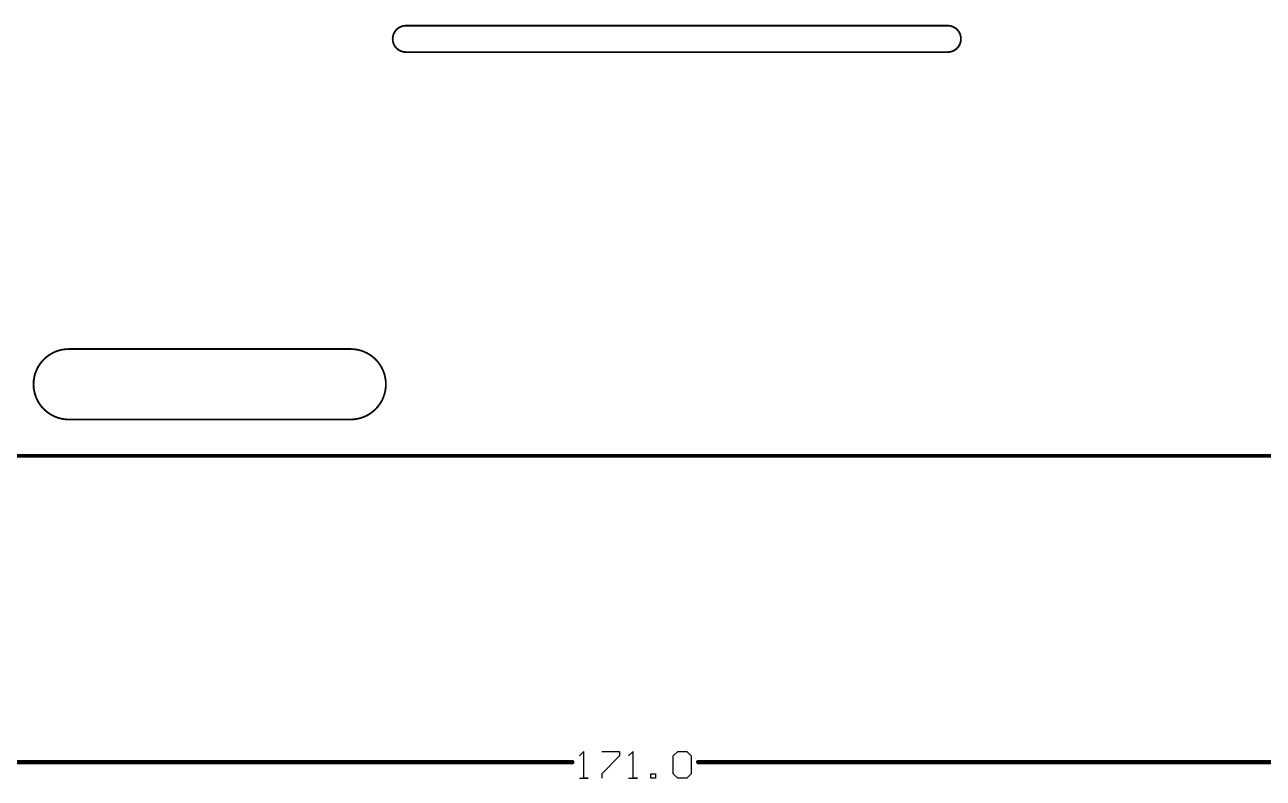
# Model space of a CAD drawing. Extents: x 244 to 457, y 184 to 319.
# Drawn here: x 315.5 to 385.8, y 184.2 to 227 of the extents above; entities that cross this region are included whole.
import ezdxf

# ---------------------------------------------------------------- set-up
doc = ezdxf.new("R2010")
doc.units = 0
for name, color, linetype in [('KEEPOUTLAYER', 6, 'CONTINUOUS'), ('MULTILAYER', 9, 'CONTINUOUS'), ('TOPOVERLAY', 2, 'CONTINUOUS')]:
    doc.layers.add(name, color=color, linetype=linetype)

msp = doc.modelspace()

# ---------------------------------------------------------------- linework, layer by layer
at = {"layer": 'KEEPOUTLAYER', "const_width": 0.102}
for points in [[(337.114, 225.423, -1), (337.114, 226.923)], [(367.873, 226.923, -1), (367.873, 225.423)], [(317.976, 204.567, -1), (317.976, 208.567)], [(333.976, 208.567, -1), (333.976, 204.567)]]:
    msp.add_lwpolyline(points, format="xyb", dxfattribs=at)
at = {"layer": 'KEEPOUTLAYER'}
for points, const_width in [([(337.114, 226.923), (367.873, 226.923)], 0.102), ([(337.114, 225.423), (367.873, 225.423)], 0.102), ([(317.976, 208.567), (321.976, 208.567)], 0.102), ([(321.976, 208.567), (333.976, 208.567)], 0.102), ([(317.976, 204.567), (321.976, 204.567)], 0.102), ([(321.976, 204.567), (333.976, 204.567)], 0.102), ([(265.04, 202.5), (436.04, 202.5)], 0.2)]:
    msp.add_lwpolyline(points, dxfattribs=dict(at, const_width=const_width))
for points, const_width in [([(337.089, 226.923, 1), (337.14, 226.923, 1)], 0.0508), ([(337.089, 226.923, 1), (337.14, 226.923, 1)], 0.0508), ([(367.848, 226.923, 1), (367.899, 226.923, 1)], 0.0508), ([(367.848, 226.923, 1), (367.899, 226.923, 1)], 0.0508), ([(337.089, 225.423, 1), (337.14, 225.423, 1)], 0.0508), ([(337.089, 225.423, 1), (337.14, 225.423, 1)], 0.0508), ([(367.848, 225.423, 1), (367.899, 225.423, 1)], 0.0508), ([(367.848, 225.423, 1), (367.899, 225.423, 1)], 0.0508), ([(317.95, 208.567, 1), (318.001, 208.567, 1)], 0.0508), ([(317.95, 208.567, 1), (318.001, 208.567, 1)], 0.0508), ([(321.95, 208.567, 1), (322.001, 208.567, 1)], 0.051), ([(321.95, 208.567, 1), (322.001, 208.567, 1)], 0.0508), ([(333.95, 208.567, 1), (334.001, 208.567, 1)], 0.051), ([(333.95, 208.567, 1), (334.001, 208.567, 1)], 0.0508), ([(317.95, 204.567, 1), (318.001, 204.567, 1)], 0.0508), ([(317.95, 204.567, 1), (318.001, 204.567, 1)], 0.0508), ([(321.95, 204.567, 1), (322.001, 204.567, 1)], 0.051), ([(321.95, 204.567, 1), (322.001, 204.567, 1)], 0.0508), ([(333.95, 204.567, 1), (334.001, 204.567, 1)], 0.051), ([(333.95, 204.567, 1), (334.001, 204.567, 1)], 0.0508)]:
    msp.add_lwpolyline(points, format="xyb", close=True, dxfattribs=dict(at, const_width=const_width))
at = {"layer": 'MULTILAYER'}
for p, q in [((336.364, 226.272), (336.415, 226.463)), ((336.415, 226.463), (336.514, 226.634)), ((336.514, 226.634), (336.653, 226.773)), ((336.653, 226.773), (336.825, 226.872)), ((336.825, 226.872), (337.015, 226.923)), ((337.015, 226.923), (337.114, 226.923)), ((337.114, 226.923), (337.114, 226.923)), ((337.114, 226.923), (367.873, 226.923)), ((367.873, 226.923), (367.972, 226.923)), ((367.972, 226.923), (368.163, 226.872)), ((368.163, 226.872), (368.334, 226.773)), ((368.334, 226.773), (368.474, 226.634)), ((368.474, 226.634), (368.573, 226.463)), ((368.573, 226.463), (368.624, 226.272)), ((336.364, 226.074), (336.364, 226.272)), ((336.415, 225.883), (336.364, 226.074)), ((336.514, 225.712), (336.415, 225.883)), ((336.653, 225.573), (336.514, 225.712)), ((368.474, 225.712), (368.334, 225.573)), ((368.573, 225.883), (368.474, 225.712)), ((368.624, 226.074), (368.573, 225.883)), ((368.624, 226.272), (368.624, 226.074)), ((336.825, 225.474), (336.653, 225.573)), ((337.015, 225.423), (336.825, 225.474)), ((337.114, 225.423), (337.015, 225.423)), ((367.873, 225.423), (337.114, 225.423)), ((367.972, 225.423), (367.873, 225.423)), ((367.873, 225.423), (367.873, 225.423)), ((368.163, 225.474), (367.972, 225.423)), ((368.334, 225.573), (368.163, 225.474)), ((316.422, 207.841), (316.701, 208.12)), ((316.701, 208.12), (317.028, 208.339)), ((317.028, 208.339), (317.392, 208.49)), ((317.392, 208.49), (317.779, 208.567)), ((317.779, 208.567), (317.976, 208.567)), ((317.976, 208.567), (317.976, 208.567)), ((317.976, 208.567), (333.976, 208.567)), ((333.976, 208.567), (334.173, 208.567)), ((334.173, 208.567), (334.559, 208.49)), ((334.559, 208.49), (334.923, 208.339)), ((334.923, 208.339), (335.251, 208.12)), ((335.251, 208.12), (335.529, 207.841)), ((316.053, 207.15), (316.203, 207.514)), ((316.203, 207.514), (316.422, 207.841)), ((335.529, 207.841), (335.748, 207.514)), ((335.748, 207.514), (335.899, 207.15)), ((315.976, 206.764), (316.053, 207.15)), ((315.976, 206.37), (315.976, 206.764)), ((335.899, 207.15), (335.976, 206.764)), ((335.976, 206.764), (335.976, 206.37)), ((316.053, 205.983), (315.976, 206.37)), ((335.976, 206.37), (335.899, 205.983)), ((316.203, 205.619), (316.053, 205.983)), ((316.422, 205.292), (316.203, 205.619)), ((335.748, 205.619), (335.529, 205.292)), ((335.899, 205.983), (335.748, 205.619)), ((316.701, 205.013), (316.422, 205.292)), ((317.028, 204.794), (316.701, 205.013)), ((317.392, 204.643), (317.028, 204.794)), ((317.779, 204.567), (317.392, 204.643)), ((334.559, 204.643), (334.173, 204.567)), ((334.923, 204.794), (334.559, 204.643)), ((335.251, 205.013), (334.923, 204.794)), ((335.529, 205.292), (335.251, 205.013)), ((317.976, 204.567), (317.779, 204.567)), ((333.976, 204.567), (317.976, 204.567)), ((334.173, 204.567), (333.976, 204.567)), ((333.976, 204.567), (333.976, 204.567))]:
    msp.add_line(p, q, dxfattribs=at)
at = {"layer": 'TOPOVERLAY'}
for p, q in [((347.214, 185.727), (346.96, 185.473)), ((347.214, 184.203), (347.214, 185.727)), ((348.229, 185.727), (349.245, 185.727)), ((349.245, 185.727), (349.245, 185.473)), ((350.007, 185.727), (349.753, 185.473)), ((350.007, 184.203), (350.007, 185.727)), ((352.292, 185.473), (352.546, 185.727)), ((352.546, 185.727), (353.054, 185.727)), ((353.054, 185.727), (353.308, 185.473)), ((349.245, 185.473), (348.229, 184.457)), ((352.292, 184.457), (352.292, 185.473)), ((353.308, 185.473), (353.308, 184.457)), ((348.229, 184.457), (348.229, 184.203)), ((351.022, 184.203), (351.022, 184.457)), ((351.022, 184.457), (351.276, 184.457)), ((351.276, 184.457), (351.276, 184.203)), ((352.546, 184.203), (352.292, 184.457)), ((353.308, 184.457), (353.054, 184.203)), ((346.96, 184.203), (347.467, 184.203)), ((347.467, 184.203), (347.214, 184.203)), ((349.753, 184.203), (350.261, 184.203)), ((350.261, 184.203), (350.007, 184.203)), ((351.276, 184.203), (351.022, 184.203)), ((353.054, 184.203), (352.546, 184.203))]:
    msp.add_line(p, q, dxfattribs=at)
at = {"layer": 'TOPOVERLAY', "const_width": 0.254}
for points in [[(265.04, 185.117), (346.553, 185.117)], [(353.714, 185.117), (436.04, 185.117)]]:
    msp.add_lwpolyline(points, dxfattribs=at)
at = {"layer": 'TOPOVERLAY', "const_width": 0.127}
for points in [[(346.49, 185.117, 1), (346.617, 185.117, 1)], [(353.65, 185.117, 1), (353.777, 185.117, 1)]]:
    msp.add_lwpolyline(points, format="xyb", close=True, dxfattribs=at)

doc.saveas('drawing.dxf')
